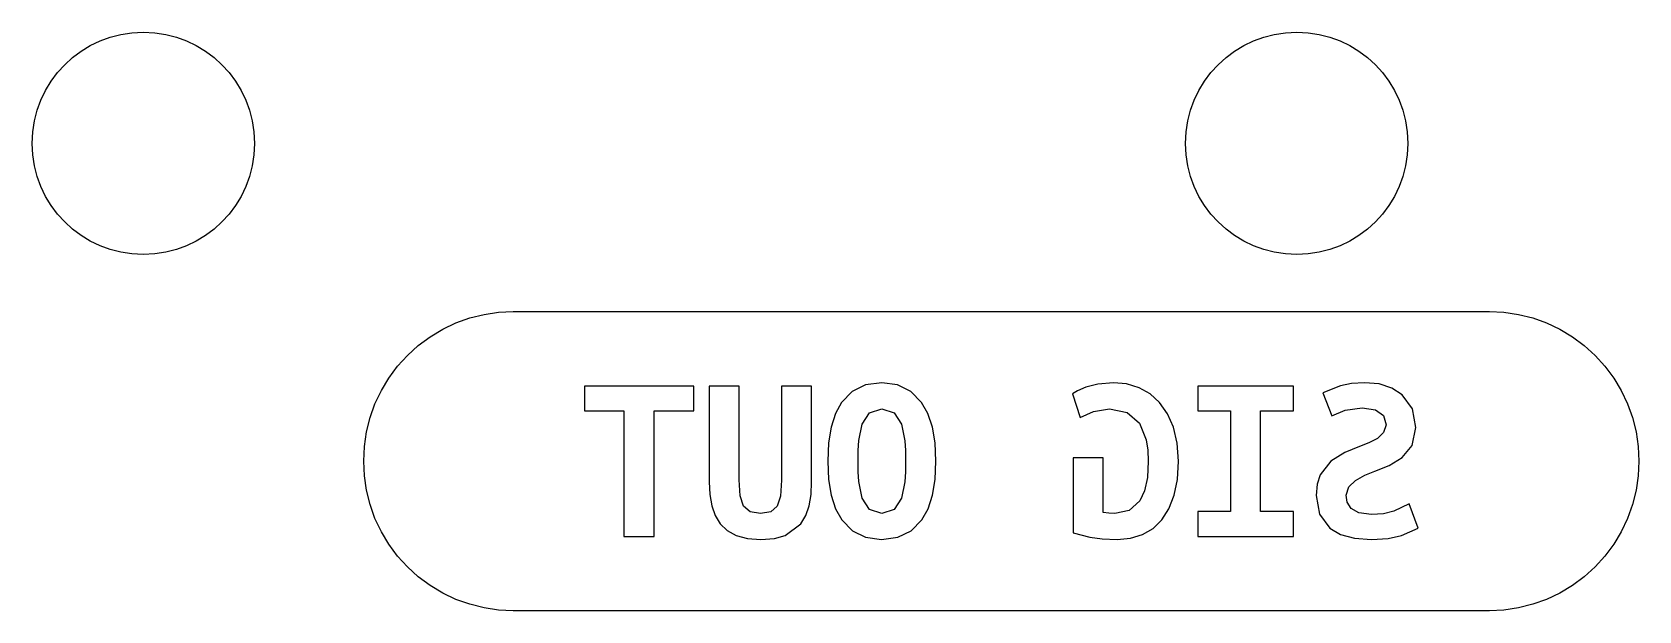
# Model space of a CAD drawing. Extents: x 123.3 to 169.7, y -142.3 to -47.
# Drawn here: x 158.13 to 169.69, y -142.3 to -138.14 of the extents above; entities that cross this region are included whole.
import ezdxf

# ---------------------------------------------------------------- set-up
doc = ezdxf.new("R2010")
doc.units = 0
doc.layers.add('BLACK', color=7, linetype='CONTINUOUS')

msp = doc.modelspace()

# ---------------------------------------------------------------- linework, layer by layer
at = {"layer": 'BLACK', "linetype": 'CONTINUOUS'}
for p, q in [((161.081, -140.274), (161.176, -140.229)), ((161.176, -140.229), (161.276, -140.194)), ((161.276, -140.194), (161.378, -140.168)), ((161.378, -140.168), (161.483, -140.153)), ((161.483, -140.153), (161.588, -140.147)), ((161.588, -140.147), (168.612, -140.147)), ((168.612, -140.147), (168.717, -140.153)), ((168.717, -140.153), (168.822, -140.168)), ((168.822, -140.168), (168.924, -140.194)), ((168.924, -140.194), (169.024, -140.229)), ((169.024, -140.229), (169.119, -140.274)), ((160.905, -140.392), (160.99, -140.329)), ((160.99, -140.329), (161.081, -140.274)), ((169.119, -140.274), (169.21, -140.329)), ((169.21, -140.329), (169.295, -140.392)), ((160.756, -140.541), (160.827, -140.463)), ((160.827, -140.463), (160.905, -140.392)), ((169.295, -140.392), (169.373, -140.463)), ((169.373, -140.463), (169.444, -140.541)), ((160.693, -140.626), (160.756, -140.541)), ((169.444, -140.541), (169.507, -140.626)), ((160.639, -140.716), (160.693, -140.626)), ((162.101, -140.684), (162.101, -140.863)), ((162.887, -140.684), (162.101, -140.684)), ((162.887, -140.863), (162.887, -140.684)), ((163.213, -140.684), (162.998, -140.684)), ((162.998, -140.684), (162.998, -141.374)), ((163.213, -141.358), (163.213, -140.684)), ((163.735, -140.684), (163.519, -140.684)), ((163.519, -140.684), (163.519, -141.36)), ((163.735, -141.374), (163.735, -140.684)), ((164.123, -140.676), (164.027, -140.723)), ((164.24, -140.66), (164.123, -140.676)), ((164.353, -140.676), (164.24, -140.66)), ((164.449, -140.723), (164.353, -140.676)), ((165.709, -140.691), (165.648, -140.718)), ((165.795, -140.67), (165.709, -140.691)), ((165.908, -140.66), (165.795, -140.67)), ((166.002, -140.669), (165.908, -140.66)), ((166.091, -140.696), (166.002, -140.669)), ((166.171, -140.741), (166.091, -140.696)), ((166.515, -140.684), (166.515, -140.863)), ((167.202, -140.684), (166.515, -140.684)), ((167.202, -140.863), (167.202, -140.684)), ((167.54, -140.683), (167.415, -140.733)), ((167.62, -140.666), (167.54, -140.683)), ((167.713, -140.66), (167.62, -140.666)), ((167.82, -140.669), (167.713, -140.66)), ((167.911, -140.698), (167.82, -140.669)), ((167.985, -140.746), (167.911, -140.698)), ((169.507, -140.626), (169.561, -140.716)), ((160.558, -140.911), (160.593, -140.812)), ((160.593, -140.812), (160.639, -140.716)), ((163.95, -140.802), (163.907, -140.882)), ((164.027, -140.723), (163.95, -140.802)), ((164.526, -140.802), (164.449, -140.723)), ((164.571, -140.882), (164.526, -140.802)), ((165.648, -140.718), (165.613, -140.739)), ((165.613, -140.739), (165.668, -140.91)), ((166.239, -140.803), (166.171, -140.741)), ((166.296, -140.883), (166.239, -140.803)), ((167.415, -140.733), (167.478, -140.899)), ((168.059, -140.848), (167.985, -140.746)), ((169.561, -140.716), (169.607, -140.812)), ((169.607, -140.812), (169.642, -140.911)), ((160.532, -141.014), (160.558, -140.911)), ((162.101, -140.863), (162.385, -140.863)), ((162.385, -140.863), (162.385, -141.765)), ((162.602, -141.765), (162.602, -140.863)), ((162.602, -140.863), (162.887, -140.863)), ((163.907, -140.882), (163.875, -140.979)), ((164.099, -140.957), (164.151, -140.876)), ((164.151, -140.876), (164.24, -140.847)), ((164.24, -140.847), (164.329, -140.876)), ((164.329, -140.876), (164.381, -140.958)), ((164.604, -140.979), (164.571, -140.882)), ((165.668, -140.91), (165.763, -140.866)), ((165.763, -140.866), (165.878, -140.847)), ((165.878, -140.847), (166.007, -140.875)), ((166.007, -140.875), (166.094, -140.952)), ((166.339, -140.98), (166.296, -140.883)), ((166.515, -140.863), (166.749, -140.863)), ((166.749, -140.863), (166.749, -141.587)), ((166.966, -141.587), (166.966, -140.863)), ((166.966, -140.863), (167.202, -140.863)), ((167.478, -140.899), (167.574, -140.857)), ((167.574, -140.857), (167.698, -140.84)), ((167.698, -140.84), (167.793, -140.854)), ((167.793, -140.854), (167.85, -140.895)), ((167.85, -140.895), (167.869, -140.964)), ((168.083, -140.983), (168.059, -140.848)), ((169.642, -140.911), (169.668, -141.014)), ((160.517, -141.118), (160.532, -141.014)), ((163.875, -140.979), (163.857, -141.093)), ((164.075, -141.076), (164.099, -140.957)), ((164.381, -140.958), (164.405, -141.077)), ((164.623, -141.093), (164.604, -140.979)), ((166.094, -140.952), (166.143, -141.071)), ((166.366, -141.094), (166.339, -140.98)), ((167.851, -141.019), (167.807, -141.061)), ((167.869, -140.964), (167.851, -141.019)), ((168.056, -141.111), (168.083, -140.983)), ((169.668, -141.014), (169.683, -141.118)), ((160.512, -141.224), (160.517, -141.118)), ((163.857, -141.093), (163.851, -141.224)), ((164.069, -141.224), (164.07, -141.148)), ((164.07, -141.148), (164.075, -141.076)), ((164.405, -141.077), (164.41, -141.148)), ((164.41, -141.148), (164.411, -141.224)), ((164.629, -141.224), (164.623, -141.093)), ((166.143, -141.071), (166.154, -141.144)), ((166.154, -141.144), (166.157, -141.224)), ((166.376, -141.224), (166.366, -141.094)), ((167.573, -141.162), (167.471, -141.225)), ((167.678, -141.119), (167.573, -141.162)), ((167.746, -141.093), (167.678, -141.119)), ((167.807, -141.061), (167.746, -141.093)), ((167.985, -141.198), (168.056, -141.111)), ((169.683, -141.118), (169.688, -141.224)), ((160.517, -141.33), (160.512, -141.224)), ((163.851, -141.224), (163.857, -141.355)), ((164.07, -141.3), (164.069, -141.224)), ((164.411, -141.224), (164.41, -141.3)), ((164.623, -141.355), (164.629, -141.224)), ((165.833, -141.2), (165.618, -141.2)), ((165.618, -141.2), (165.618, -141.739)), ((165.833, -141.594), (165.833, -141.2)), ((166.157, -141.224), (166.151, -141.342)), ((166.368, -141.355), (166.376, -141.224)), ((167.471, -141.225), (167.395, -141.323)), ((167.788, -141.296), (167.89, -141.255)), ((167.89, -141.255), (167.985, -141.198)), ((169.688, -141.224), (169.683, -141.33)), ((160.532, -141.434), (160.517, -141.33)), ((162.998, -141.374), (163.003, -141.464)), ((163.22, -141.473), (163.213, -141.358)), ((163.519, -141.36), (163.512, -141.475)), ((163.731, -141.464), (163.735, -141.374)), ((163.857, -141.355), (163.876, -141.469)), ((164.075, -141.371), (164.07, -141.3)), ((164.099, -141.49), (164.075, -141.371)), ((164.405, -141.372), (164.381, -141.491)), ((164.41, -141.3), (164.405, -141.372)), ((164.604, -141.469), (164.623, -141.355)), ((166.151, -141.342), (166.13, -141.437)), ((166.344, -141.469), (166.368, -141.355)), ((167.373, -141.389), (167.366, -141.47)), ((167.395, -141.323), (167.373, -141.389)), ((167.6, -141.409), (167.649, -141.363)), ((167.649, -141.363), (167.715, -141.326)), ((167.715, -141.326), (167.788, -141.296)), ((169.683, -141.33), (169.668, -141.434)), ((160.558, -141.537), (160.532, -141.434)), ((163.003, -141.464), (163.016, -141.545)), ((163.245, -141.548), (163.22, -141.473)), ((163.512, -141.475), (163.488, -141.549)), ((163.718, -141.545), (163.731, -141.464)), ((163.876, -141.469), (163.908, -141.566)), ((164.152, -141.572), (164.099, -141.49)), ((164.381, -141.491), (164.329, -141.572)), ((164.573, -141.566), (164.604, -141.469)), ((166.096, -141.51), (166.021, -141.578)), ((166.13, -141.437), (166.096, -141.51)), ((166.306, -141.566), (166.344, -141.469)), ((167.366, -141.47), (167.39, -141.605)), ((167.581, -141.468), (167.6, -141.409)), ((167.588, -141.52), (167.581, -141.468)), ((169.668, -141.434), (169.642, -141.537)), ((160.593, -141.636), (160.558, -141.537)), ((163.016, -141.545), (163.04, -141.616)), ((163.04, -141.616), (163.077, -141.676)), ((163.292, -141.589), (163.245, -141.548)), ((163.367, -141.601), (163.292, -141.589)), ((163.442, -141.589), (163.367, -141.601)), ((163.488, -141.549), (163.442, -141.589)), ((163.658, -141.676), (163.694, -141.616)), ((163.694, -141.616), (163.718, -141.545)), ((163.908, -141.566), (163.952, -141.646)), ((164.24, -141.601), (164.152, -141.572)), ((164.329, -141.572), (164.24, -141.601)), ((164.529, -141.646), (164.573, -141.566)), ((165.874, -141.599), (165.833, -141.594)), ((165.916, -141.601), (165.874, -141.599)), ((166.021, -141.578), (165.916, -141.601)), ((166.255, -141.646), (166.306, -141.566)), ((166.749, -141.587), (166.515, -141.587)), ((166.515, -141.587), (166.515, -141.765)), ((167.202, -141.587), (166.966, -141.587)), ((167.202, -141.765), (167.202, -141.587)), ((167.39, -141.605), (167.464, -141.705)), ((167.617, -141.565), (167.588, -141.52)), ((167.674, -141.597), (167.617, -141.565)), ((167.764, -141.608), (167.674, -141.597)), ((167.851, -141.602), (167.764, -141.608)), ((167.924, -141.584), (167.851, -141.602)), ((168.036, -141.531), (167.924, -141.584)), ((168.099, -141.706), (168.036, -141.531)), ((169.642, -141.537), (169.607, -141.636)), ((160.639, -141.732), (160.593, -141.636)), ((160.693, -141.822), (160.639, -141.732)), ((163.077, -141.676), (163.128, -141.724)), ((163.128, -141.724), (163.192, -141.759)), ((163.546, -141.759), (163.658, -141.676)), ((163.952, -141.646), (164.029, -141.725)), ((164.029, -141.725), (164.124, -141.772)), ((164.355, -141.772), (164.452, -141.725)), ((164.452, -141.725), (164.529, -141.646)), ((165.618, -141.739), (165.737, -141.771)), ((166.116, -141.752), (166.192, -141.708)), ((166.192, -141.708), (166.255, -141.646)), ((167.464, -141.705), (167.542, -141.751)), ((167.979, -141.759), (168.099, -141.706)), ((169.561, -141.732), (169.507, -141.822)), ((169.607, -141.636), (169.561, -141.732)), ((160.756, -141.907), (160.693, -141.822)), ((162.385, -141.765), (162.602, -141.765)), ((163.192, -141.759), (163.273, -141.781)), ((163.273, -141.781), (163.37, -141.788)), ((163.37, -141.788), (163.467, -141.781)), ((163.467, -141.781), (163.546, -141.759)), ((164.124, -141.772), (164.238, -141.788)), ((164.238, -141.788), (164.355, -141.772)), ((165.737, -141.771), (165.827, -141.784)), ((165.827, -141.784), (165.934, -141.788)), ((165.934, -141.788), (166.03, -141.779)), ((166.03, -141.779), (166.116, -141.752)), ((166.515, -141.765), (167.202, -141.765)), ((167.542, -141.751), (167.641, -141.779)), ((167.641, -141.779), (167.764, -141.788)), ((167.764, -141.788), (167.885, -141.781)), ((167.885, -141.781), (167.979, -141.759)), ((169.507, -141.822), (169.444, -141.907)), ((160.827, -141.985), (160.756, -141.907)), ((169.444, -141.907), (169.373, -141.985)), ((160.905, -142.056), (160.827, -141.985)), ((160.99, -142.119), (160.905, -142.056)), ((169.295, -142.056), (169.21, -142.119)), ((169.373, -141.985), (169.295, -142.056)), ((161.081, -142.174), (160.99, -142.119)), ((161.176, -142.219), (161.081, -142.174)), ((169.119, -142.174), (169.024, -142.219)), ((169.21, -142.119), (169.119, -142.174)), ((161.276, -142.254), (161.176, -142.219)), ((161.378, -142.28), (161.276, -142.254)), ((161.483, -142.295), (161.378, -142.28)), ((161.588, -142.301), (161.483, -142.295)), ((168.612, -142.301), (161.588, -142.301)), ((168.717, -142.295), (168.612, -142.301)), ((168.822, -142.28), (168.717, -142.295)), ((168.924, -142.254), (168.822, -142.28)), ((169.024, -142.219), (168.924, -142.254))]:
    msp.add_line(p, q, dxfattribs=at)
at = {"layer": 'BLACK'}
for centre in [(158.926, -138.938), (167.226, -138.938)]:
    msp.add_circle(centre, 0.8, dxfattribs=at)

doc.saveas('drawing.dxf')
